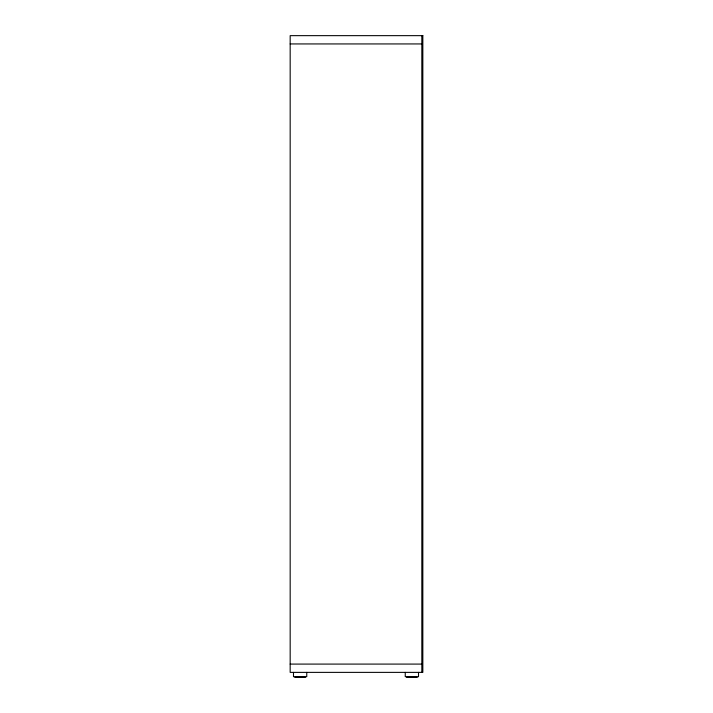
<?xml version="1.0" encoding="UTF-8"?>
<svg xmlns="http://www.w3.org/2000/svg" width="713" height="713" viewBox="0 0 713 713"><rect width="100%" height="100%" fill="white"/><g stroke="black" fill="none" stroke-linecap="round" stroke-linejoin="round"><path stroke-width="1.07" d="M290.173 43.939L421.829 43.939M290.173 664.088L421.829 664.088M294.826 677.35L305.414 677.35M406.588 677.35L417.176 677.35M421.829 35.65L421.829 672.377M418.513 672.377L418.513 676.69L405.251 676.69L405.251 672.377M306.759 672.377L306.759 676.69L293.489 676.69L293.489 672.377M422.827 35.65L290.173 35.65L290.173 672.377L422.827 672.377L422.827 35.65"/></g></svg>
